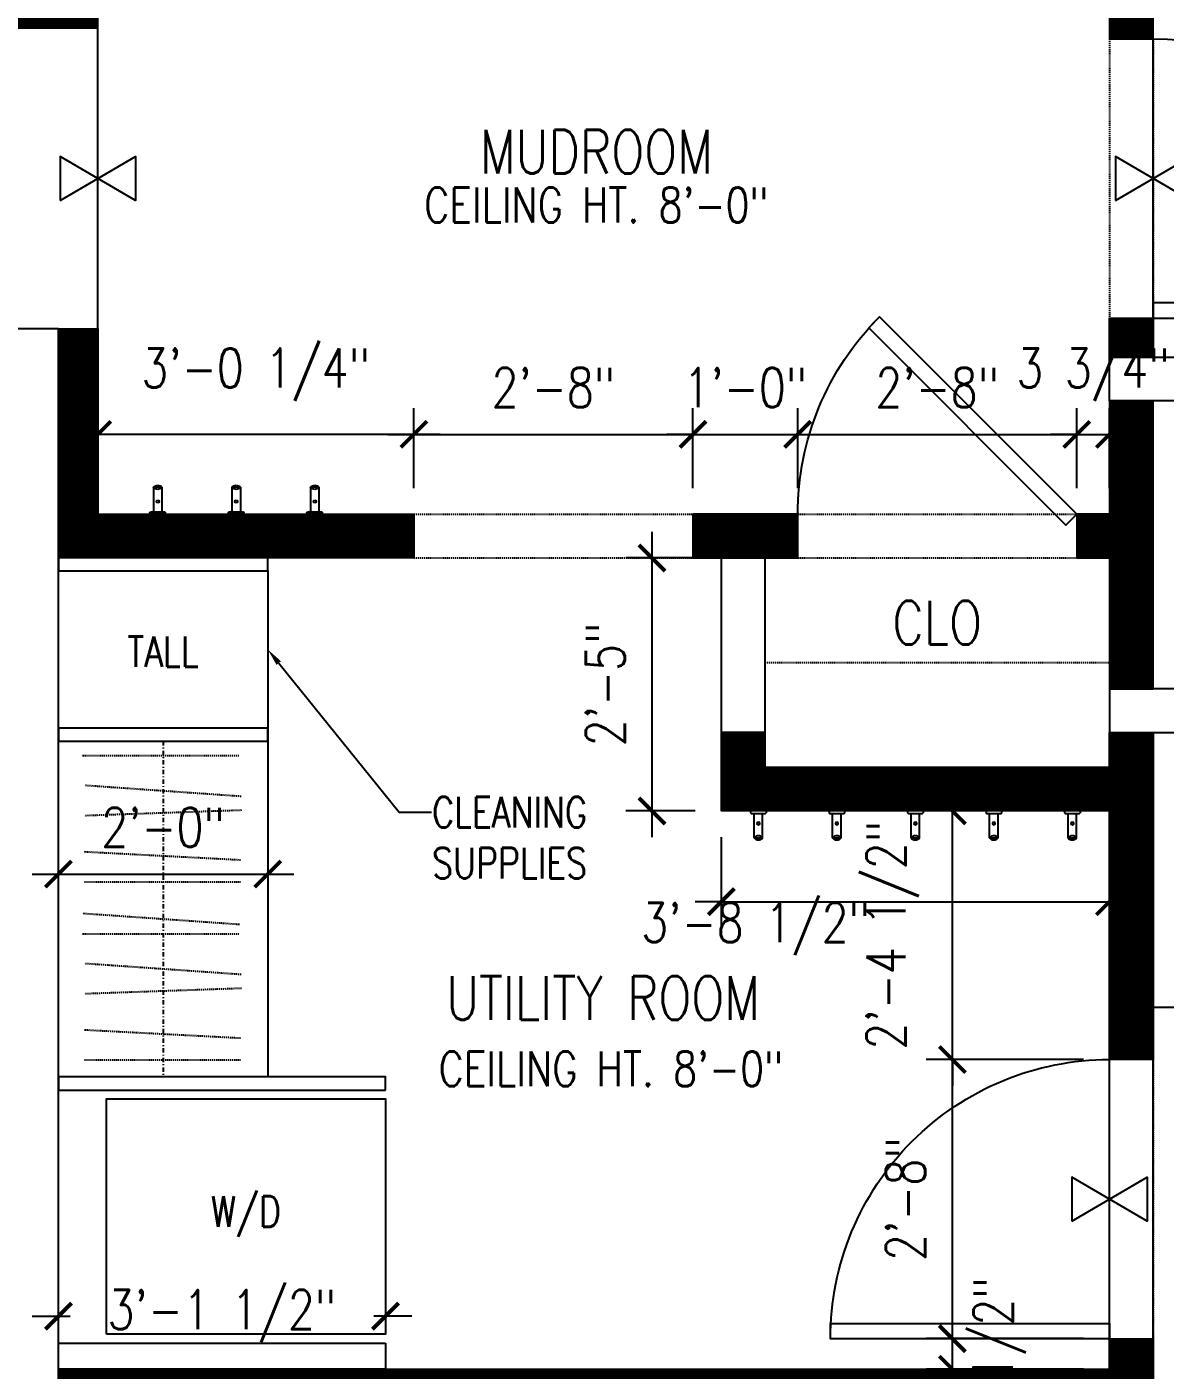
# Model space of a CAD drawing. Header units: inches. Extents: x -1 to 4116, y -71 to 1384.
# Drawn here: x 1164.7 to 1295.2, y 325 to 479 of the extents above; entities that cross this region are included whole.
import ezdxf
from ezdxf import colors
from ezdxf.entities.mleader import LeaderData, LeaderLine
from ezdxf.enums import TextEntityAlignment as Align
from ezdxf.math import Vec2, Vec3

# ---------------------------------------------------------------- set-up
doc = ezdxf.new("R2010")
doc.units = ezdxf.units.IN
doc.header["$MEASUREMENT"] = 0
doc.linetypes.add('DASHDOT', pattern=[1, 0.5, -0.25, 0, -0.25])
doc.linetypes.add('HIDDEN2', pattern=[0.1875, 0.125, -0.0625])
doc.layers.get('DEFPOINTS').update_dxf_attribs({"color": 92, "lineweight": 15})
for name, color, linetype in [('A-ANNO', 3, 'Continuous'), ('A-ANNO - NEW', 3, 'Continuous'), ('A-ANNO-CLNG-HT-NEW', 2, 'Continuous'), ('A-ANNO-ROOMTAG-NEW', 2, 'Continuous'), ('A-APPL-NEWW', 1, 'Continuous'), ('A-CASE-NEW', 2, 'Continuous'), ('A-CASE-OVER', 1, 'HIDDEN2'), ('A-CLNG-HEAD', 1, 'HIDDEN2'), ('A-DIM-CONS', 2, 'Continuous'), ('A-DOOR-NEW', 2, 'Continuous'), ('A-ELEV LIGHT', 1, 'Continuous'), ('A-FLOR-SILL', 8, 'Continuous'), ('A-WALL-EXIST', 4, 'Continuous'), ('A-WALL-HTCH-F', 252, 'Continuous'), ('A-WALL-NEW', 4, 'Continuous')]:
    doc.layers.add(name, color=color, linetype=linetype)
doc.styles.add('ccTXT', font='ROMANS.shx', dxfattribs={"width": 0.8})
doc.dimstyles.new('DIM48$0', dxfattribs={"dimscale": 48, "dimtxt": 0.09375, "dimasz": 0.0625, "dimexe": 0.0625, "dimexo": 0.0625, "dimgap": 0.0625, "dimtad": 0, "dimdec": 8, "dimrnd": 0.125, "dimzin": 3, "dimdsep": 46, "dimlunit": 4, "dimtxsty": 'ccTXT', "dimblk": 'ARCHTICK', "dimblk1": 'ARCHTICK', "dimblk2": 'ARCHTICK', "dimsah": 1, "dimcen": 0.09375, "dimdle": 0.0625, "dimclrd": 2, "dimclre": 1, "dimclrt": 256, "dimadec": 0, "dimazin": 0, "dimtfac": 0.6, "dimtdec": 4, "dimtix": 1, "dimtmove": 2, "dimatfit": 3, "dimldrblk": 'ARCHTICK', "dimfxl": 1, "dimtvp": 1, "dimfrac": 2, "dimtolj": 1, "dimtzin": 0, "dimarcsym": 0})

# ---------------------------------------------------------------- blocks, each defined once
blk = doc.blocks.new('*U57')
for p, q in [((-0.89, 0), (-0.89, -0.22)), ((0.89, 0), (-0.89, 0)), ((0.89, 0), (0.89, -0.22)), ((-0.83, -0.28), (0.83, -0.28)), ((-0.49, -3.08), (-0.49, -0.28)), ((0.49, -3.08), (0.49, -0.28)), ((0.47, -3.12), (-0.47, -3.12))]:
    blk.add_line(p, q)
for centre, radius, start, end in [((-0.82, -0.21), 0.0648, 184.88, 265.12), ((0, -1.46), 0.161, 90, 270), ((0, -1.46), 0.157, 90, 270), ((0, -1.46), 0.161, 270, 90), ((0, -1.46), 0.157, 270, 90), ((0.82, -0.21), 0.0648, 274.88, 355.12), ((-0.44, -3.07), 0.0474, 183.3942, 215.3621), ((-0.44, -3.09), 0.0394, 139.502, 220.498), ((0, -3.47), 0.62, 90, 139.502), ((0, -3.47), 0.62, 40.498, 90), ((0.44, -3.09), 0.0394, 319.502, 40.498), ((0.44, -3.07), 0.0474, 324.6379, 356.6058), ((0, -2.71), 0.62, 218.7563, 270), ((0, -2.71), 0.62, 270, 321.2437)]:
    blk.add_arc(centre, radius, start, end)
blk = doc.blocks.new('_ArchTick')
at = {"color": 0, "linetype": 'ByBlock', "const_width": 0.15}
blk.add_lwpolyline([(-0.5, -0.5), (0.5, 0.5)], dxfattribs=at)
blk = doc.blocks.new('*D72')
at = {"layer": 'A-DIM-CONS', "color": 2, "lineweight": -2, "transparency": 16777216}
blk.add_line((1165.31, 381.88), (1195.31, 381.88), dxfattribs=at)
at = {"layer": 'DEFPOINTS', "color": 0, "transparency": 16777216}
for p in [(1168.31, 381.88), (1192.31, 381.88), (1192.31, 381.88)]:
    blk.add_point(p, dxfattribs=at)
at = {"layer": 'A-DIM-CONS', "color": 2, "lineweight": -2, "transparency": 16777216, "xscale": 3, "yscale": 3, "zscale": 3, "rotation": 180}
blk.add_blockref('_ArchTick', (1168.31, 381.88), dxfattribs=at)
at = {"layer": 'A-DIM-CONS', "color": 2, "lineweight": -2, "transparency": 16777216, "xscale": 3, "yscale": 3, "zscale": 3}
blk.add_blockref('_ArchTick', (1192.31, 381.88), dxfattribs=at)
at = {"layer": 'A-DIM-CONS', "transparency": 16777216, "insert": (1180.31, 387.23), "char_height": 4.5, "attachment_point": 5, "style": 'ccTXT'}
blk.add_mtext('\\A1;2\'-0"', dxfattribs=at)
blk = doc.blocks.new('*D71')
at = {"layer": 'A-DIM-CONS', "color": 2, "lineweight": -2, "transparency": 16777216}
for p, q in [((1165.31, 331.2), (1169.66, 331.2)), ((1208.81, 331.2), (1204.46, 331.2))]:
    blk.add_line(p, q, dxfattribs=at)
at = {"layer": 'DEFPOINTS', "color": 0, "transparency": 16777216}
for p in [(1168.31, 331.2), (1168.31, 331.2), (1205.81, 331.2)]:
    blk.add_point(p, dxfattribs=at)
at = {"layer": 'A-DIM-CONS', "color": 2, "lineweight": -2, "transparency": 16777216, "xscale": 3, "yscale": 3, "zscale": 3, "rotation": 180}
blk.add_blockref('_ArchTick', (1168.31, 331.2), dxfattribs=at)
at = {"layer": 'A-DIM-CONS', "color": 2, "lineweight": -2, "transparency": 16777216, "xscale": 3, "yscale": 3, "zscale": 3}
blk.add_blockref('_ArchTick', (1205.81, 331.2), dxfattribs=at)
at = {"layer": 'A-DIM-CONS', "transparency": 16777216, "insert": (1187.06, 331.2), "char_height": 4.5, "attachment_point": 5, "style": 'ccTXT'}
blk.add_mtext('\\A1;3\'-1 1/2"', dxfattribs=at)
blk = doc.blocks.new('*U66')
at = {"linetype": 'ByBlock'}
blk.add_lwpolyline([(0, 0), (0, -32), (1.75, -32), (1.75, 0)], close=True, dxfattribs=at)
blk.add_arc((0, 0), 32, 270, 0, dxfattribs=at)
blk = doc.blocks.new('*U53')
at = {"layer": 'A-FLOR-SILL'}
blk.add_line((-16, 0), (16, 0), dxfattribs=at)
blk.add_lwpolyline([(-2.51, 4.32), (2.51, -4.32), (-2.51, -4.32), (2.51, 4.32)], close=True, dxfattribs=at)
blk = doc.blocks.new('*U65')
at = {"linetype": 'ByBlock'}
blk.add_lwpolyline([(0, 0), (-22.63, -22.63), (-23.86, -21.39), (-1.24, 1.24)], close=True, dxfattribs=at)
blk.add_arc((0, 0), 32, 180, 225, dxfattribs=at)
blk = doc.blocks.new('*U76')
at = {"linetype": 'ByBlock'}
blk.add_lwpolyline([(0, 0), (0, -32), (-1.75, -32), (-1.75, 0)], close=True, dxfattribs=at)
blk.add_arc((0, 0), 32, 180, 270, dxfattribs=at)
blk = doc.blocks.new('*U284')
at = {"layer": 'A-FLOR-SILL'}
blk.add_line((-17.25, 0), (17.25, 0), dxfattribs=at)
blk.add_lwpolyline([(-2.51, 4.32), (2.51, -4.32), (-2.51, -4.32), (2.51, 4.32)], close=True, dxfattribs=at)
blk = doc.blocks.new('*D1817')
at = {"layer": 'A-DIM-CONS', "color": 1, "lineweight": -2, "transparency": 16777216}
for p, q in [((1209.06, 426.12), (1209.06, 435.28)), ((1241.06, 426.12), (1241.06, 435.28))]:
    blk.add_line(p, q, dxfattribs=at)
at = {"layer": 'A-DIM-CONS', "color": 2, "lineweight": -2, "transparency": 16777216}
blk.add_line((1206.06, 432.28), (1244.06, 432.28), dxfattribs=at)
at = {"layer": 'DEFPOINTS', "color": 0, "transparency": 16777216}
for p in [(1241.06, 432.28), (1209.06, 423.12), (1241.06, 423.12)]:
    blk.add_point(p, dxfattribs=at)
at = {"layer": 'A-DIM-CONS', "color": 2, "lineweight": -2, "transparency": 16777216, "xscale": 3, "yscale": 3, "zscale": 3, "rotation": 180}
blk.add_blockref('_ArchTick', (1209.06, 432.28), dxfattribs=at)
at = {"layer": 'A-DIM-CONS', "color": 2, "lineweight": -2, "transparency": 16777216, "xscale": 3, "yscale": 3, "zscale": 3}
blk.add_blockref('_ArchTick', (1241.06, 432.28), dxfattribs=at)
at = {"layer": 'A-DIM-CONS', "transparency": 16777216, "insert": (1225.06, 437.64), "char_height": 4.5, "attachment_point": 5, "style": 'ccTXT'}
blk.add_mtext('\\A1;2\'-8"', dxfattribs=at)
blk = doc.blocks.new('*D1818')
at = {"layer": 'A-DIM-CONS', "color": 1, "lineweight": -2, "transparency": 16777216}
for p, q in [((1241.06, 426.12), (1241.06, 435.28)), ((1253.07, 426.12), (1253.07, 435.28))]:
    blk.add_line(p, q, dxfattribs=at)
at = {"layer": 'A-DIM-CONS', "color": 2, "lineweight": -2, "transparency": 16777216}
for p, q in [((1241.06, 432.28), (1238.06, 432.28)), ((1241.06, 432.28), (1253.07, 432.28)), ((1253.07, 432.28), (1256.07, 432.28))]:
    blk.add_line(p, q, dxfattribs=at)
at = {"layer": 'DEFPOINTS', "color": 0, "transparency": 16777216}
for p in [(1253.07, 432.28), (1241.06, 423.12), (1253.07, 423.12)]:
    blk.add_point(p, dxfattribs=at)
at = {"layer": 'A-DIM-CONS', "color": 2, "lineweight": -2, "transparency": 16777216, "xscale": 3, "yscale": 3, "zscale": 3}
blk.add_blockref('_ArchTick', (1241.06, 432.28), dxfattribs=at)
at = {"layer": 'A-DIM-CONS', "color": 2, "lineweight": -2, "transparency": 16777216, "xscale": 3, "yscale": 3, "zscale": 3, "rotation": 180}
blk.add_blockref('_ArchTick', (1253.07, 432.28), dxfattribs=at)
at = {"layer": 'A-DIM-CONS', "transparency": 16777216, "insert": (1247.07, 437.64), "char_height": 4.5, "attachment_point": 5, "style": 'ccTXT'}
blk.add_mtext('\\A1;1\'-0"', dxfattribs=at)
blk = doc.blocks.new('*D1819')
at = {"layer": 'A-DIM-CONS', "color": 1, "lineweight": -2, "transparency": 16777216}
for p, q in [((1253.07, 426.12), (1253.07, 435.28)), ((1285.07, 426.12), (1285.07, 435.28))]:
    blk.add_line(p, q, dxfattribs=at)
at = {"layer": 'A-DIM-CONS', "color": 2, "lineweight": -2, "transparency": 16777216}
blk.add_line((1250.07, 432.28), (1288.07, 432.28), dxfattribs=at)
at = {"layer": 'DEFPOINTS', "color": 0, "transparency": 16777216}
for p in [(1285.07, 432.28), (1253.07, 423.12), (1285.07, 423.12)]:
    blk.add_point(p, dxfattribs=at)
at = {"layer": 'A-DIM-CONS', "color": 2, "lineweight": -2, "transparency": 16777216, "xscale": 3, "yscale": 3, "zscale": 3, "rotation": 180}
blk.add_blockref('_ArchTick', (1253.07, 432.28), dxfattribs=at)
at = {"layer": 'A-DIM-CONS', "color": 2, "lineweight": -2, "transparency": 16777216, "xscale": 3, "yscale": 3, "zscale": 3}
blk.add_blockref('_ArchTick', (1285.07, 432.28), dxfattribs=at)
at = {"layer": 'A-DIM-CONS', "transparency": 16777216, "insert": (1269.07, 437.64), "char_height": 4.5, "attachment_point": 5, "style": 'ccTXT'}
blk.add_mtext('\\A1;2\'-8"', dxfattribs=at)
blk = doc.blocks.new('*D1820')
at = {"layer": 'A-DIM-CONS', "color": 1, "lineweight": -2, "transparency": 16777216}
for p, q in [((1285.07, 426.12), (1285.07, 435.28)), ((1288.82, 426.12), (1288.82, 435.28))]:
    blk.add_line(p, q, dxfattribs=at)
at = {"layer": 'A-DIM-CONS', "color": 2, "lineweight": -2, "transparency": 16777216}
for p, q in [((1285.07, 432.28), (1282.07, 432.28)), ((1285.07, 432.28), (1288.82, 432.28)), ((1288.82, 432.28), (1291.82, 432.28))]:
    blk.add_line(p, q, dxfattribs=at)
at = {"layer": 'DEFPOINTS', "color": 0, "transparency": 16777216}
for p in [(1288.82, 432.28), (1285.07, 423.12), (1288.82, 423.12)]:
    blk.add_point(p, dxfattribs=at)
at = {"layer": 'A-DIM-CONS', "color": 2, "lineweight": -2, "transparency": 16777216, "xscale": 3, "yscale": 3, "zscale": 3}
blk.add_blockref('_ArchTick', (1285.07, 432.28), dxfattribs=at)
at = {"layer": 'A-DIM-CONS', "color": 2, "lineweight": -2, "transparency": 16777216, "xscale": 3, "yscale": 3, "zscale": 3, "rotation": 180}
blk.add_blockref('_ArchTick', (1288.82, 432.28), dxfattribs=at)
at = {"layer": 'A-DIM-CONS', "transparency": 16777216, "insert": (1286.94, 439.14), "char_height": 4.5, "attachment_point": 5, "style": 'ccTXT'}
blk.add_mtext('\\A1;3 3/4"', dxfattribs=at)
blk = doc.blocks.new('*D1821')
at = {"layer": 'A-DIM-CONS', "color": 1, "lineweight": -2, "transparency": 16777216}
for p, q in [((1172.82, 426.12), (1172.82, 435.28)), ((1209.06, 426.12), (1209.06, 435.28))]:
    blk.add_line(p, q, dxfattribs=at)
at = {"layer": 'A-DIM-CONS', "color": 2, "lineweight": -2, "transparency": 16777216}
blk.add_line((1212.06, 432.28), (1169.82, 432.28), dxfattribs=at)
at = {"layer": 'DEFPOINTS', "color": 0, "transparency": 16777216}
for p in [(1172.82, 432.28), (1172.82, 423.12), (1209.06, 423.12)]:
    blk.add_point(p, dxfattribs=at)
at = {"layer": 'A-DIM-CONS', "color": 2, "lineweight": -2, "transparency": 16777216, "xscale": 3, "yscale": 3, "zscale": 3, "rotation": 180}
blk.add_blockref('_ArchTick', (1172.82, 432.28), dxfattribs=at)
at = {"layer": 'A-DIM-CONS', "color": 2, "lineweight": -2, "transparency": 16777216, "xscale": 3, "yscale": 3, "zscale": 3}
blk.add_blockref('_ArchTick', (1209.06, 432.28), dxfattribs=at)
at = {"layer": 'A-DIM-CONS', "transparency": 16777216, "insert": (1190.94, 439.14), "char_height": 4.5, "attachment_point": 5, "style": 'ccTXT'}
blk.add_mtext('\\A1;3\'-0 1/4"', dxfattribs=at)
blk = doc.blocks.new('*D1822')
at = {"layer": 'A-DIM-CONS', "color": 2, "lineweight": -2, "transparency": 16777216}
for p, q in [((1270.8, 328.62), (1270.8, 331.62)), ((1270.8, 325.12), (1270.8, 328.62)), ((1270.8, 325.12), (1270.8, 322.12))]:
    blk.add_line(p, q, dxfattribs=at)
at = {"layer": 'A-DIM-CONS', "color": 1, "lineweight": -2, "transparency": 16777216}
for p, q in [((1285.82, 328.62), (1267.8, 328.62)), ((1285.82, 325.12), (1267.8, 325.12))]:
    blk.add_line(p, q, dxfattribs=at)
at = {"layer": 'DEFPOINTS', "color": 0, "transparency": 16777216}
for p in [(1270.8, 328.62), (1288.82, 328.62), (1288.82, 325.12)]:
    blk.add_point(p, dxfattribs=at)
at = {"layer": 'A-DIM-CONS', "color": 2, "lineweight": -2, "transparency": 16777216, "xscale": 3, "yscale": 3, "zscale": 3}
for p, rotation in [((1270.8, 328.62), 270), ((1270.8, 325.12), 90)]:
    blk.add_blockref('_ArchTick', p, dxfattribs=dict(at, rotation=rotation))
at = {"layer": 'A-DIM-CONS', "transparency": 16777216, "insert": (1276.22, 326.87), "char_height": 4.5, "attachment_point": 5, "rotation": 90, "style": 'ccTXT'}
blk.add_mtext('\\A1;3 1/2"', dxfattribs=at)
blk = doc.blocks.new('*D1823')
at = {"layer": 'A-DIM-CONS', "color": 2, "lineweight": -2, "transparency": 16777216}
blk.add_line((1270.8, 325.62), (1270.8, 363.62), dxfattribs=at)
at = {"layer": 'A-DIM-CONS', "color": 1, "lineweight": -2, "transparency": 16777216}
for p, q in [((1285.82, 360.62), (1267.8, 360.62)), ((1285.82, 328.62), (1267.8, 328.62))]:
    blk.add_line(p, q, dxfattribs=at)
at = {"layer": 'DEFPOINTS', "color": 0, "transparency": 16777216}
for p in [(1270.8, 360.62), (1288.82, 360.62), (1288.82, 328.62)]:
    blk.add_point(p, dxfattribs=at)
at = {"layer": 'A-DIM-CONS', "color": 2, "lineweight": -2, "transparency": 16777216, "xscale": 3, "yscale": 3, "zscale": 3}
for p, rotation in [((1270.8, 360.62), 90), ((1270.8, 328.62), 270)]:
    blk.add_blockref('_ArchTick', p, dxfattribs=dict(at, rotation=rotation))
at = {"layer": 'A-DIM-CONS', "transparency": 16777216, "insert": (1265.44, 344.62), "char_height": 4.5, "attachment_point": 5, "rotation": 90, "style": 'ccTXT'}
blk.add_mtext('\\A1;2\'-8"', dxfattribs=at)
blk = doc.blocks.new('*D1824')
at = {"layer": 'A-DIM-CONS', "color": 2, "lineweight": -2, "transparency": 16777216}
for p, q in [((1270.8, 389.12), (1270.8, 392.12)), ((1270.8, 360.62), (1270.8, 389.12)), ((1270.8, 360.62), (1270.8, 357.62))]:
    blk.add_line(p, q, dxfattribs=at)
at = {"layer": 'A-DIM-CONS', "color": 1, "lineweight": -2, "transparency": 16777216}
for p, q in [((1285.82, 389.12), (1267.8, 389.12)), ((1285.82, 360.62), (1267.8, 360.62))]:
    blk.add_line(p, q, dxfattribs=at)
at = {"layer": 'DEFPOINTS', "color": 0, "transparency": 16777216}
for p in [(1270.8, 389.12), (1288.82, 389.12), (1288.82, 360.62)]:
    blk.add_point(p, dxfattribs=at)
at = {"layer": 'A-DIM-CONS', "color": 2, "lineweight": -2, "transparency": 16777216, "xscale": 3, "yscale": 3, "zscale": 3}
for p, rotation in [((1270.8, 389.12), 270), ((1270.8, 360.62), 90)]:
    blk.add_blockref('_ArchTick', p, dxfattribs=dict(at, rotation=rotation))
at = {"layer": 'A-DIM-CONS', "transparency": 16777216, "insert": (1263.94, 374.87), "char_height": 4.5, "attachment_point": 5, "rotation": 90, "style": 'ccTXT'}
blk.add_mtext('\\A1;2\'-4 1/2"', dxfattribs=at)
blk = doc.blocks.new('*D1825')
at = {"layer": 'A-DIM-CONS', "color": 2, "lineweight": -2, "transparency": 16777216}
blk.add_line((1236.36, 421.12), (1236.36, 386.12), dxfattribs=at)
at = {"layer": 'A-DIM-CONS', "color": 1, "lineweight": -2, "transparency": 16777216}
for p, q in [((1241.31, 418.12), (1233.36, 418.12)), ((1241.31, 389.12), (1233.36, 389.12))]:
    blk.add_line(p, q, dxfattribs=at)
at = {"layer": 'DEFPOINTS', "color": 0, "transparency": 16777216}
for p in [(1244.31, 418.12), (1236.36, 389.12), (1244.31, 389.12)]:
    blk.add_point(p, dxfattribs=at)
at = {"layer": 'A-DIM-CONS', "color": 2, "lineweight": -2, "transparency": 16777216, "xscale": 3, "yscale": 3, "zscale": 3}
for p, rotation in [((1236.36, 418.12), 90), ((1236.36, 389.12), 270)]:
    blk.add_blockref('_ArchTick', p, dxfattribs=dict(at, rotation=rotation))
at = {"layer": 'A-DIM-CONS', "transparency": 16777216, "insert": (1231.01, 403.62), "char_height": 4.5, "attachment_point": 5, "rotation": 90, "style": 'ccTXT'}
blk.add_mtext('\\A1;2\'-5"', dxfattribs=at)
blk = doc.blocks.new('*D1826')
at = {"layer": 'A-DIM-CONS', "color": 1, "lineweight": -2, "transparency": 16777216}
for p, q in [((1244.31, 386.12), (1244.31, 375.71)), ((1288.82, 386.12), (1288.82, 375.71))]:
    blk.add_line(p, q, dxfattribs=at)
at = {"layer": 'A-DIM-CONS', "color": 2, "lineweight": -2, "transparency": 16777216}
for p, q in [((1244.31, 378.71), (1241.31, 378.71)), ((1244.31, 378.71), (1288.82, 378.71)), ((1288.82, 378.71), (1291.82, 378.71))]:
    blk.add_line(p, q, dxfattribs=at)
at = {"layer": 'DEFPOINTS', "color": 0, "transparency": 16777216}
for p in [(1244.31, 389.12), (1288.82, 389.12), (1288.82, 378.71)]:
    blk.add_point(p, dxfattribs=at)
at = {"layer": 'A-DIM-CONS', "color": 2, "lineweight": -2, "transparency": 16777216, "xscale": 3, "yscale": 3, "zscale": 3}
blk.add_blockref('_ArchTick', (1244.31, 378.71), dxfattribs=at)
at = {"layer": 'A-DIM-CONS', "color": 2, "lineweight": -2, "transparency": 16777216, "xscale": 3, "yscale": 3, "zscale": 3, "rotation": 180}
blk.add_blockref('_ArchTick', (1288.82, 378.71), dxfattribs=at)
at = {"layer": 'A-DIM-CONS', "transparency": 16777216, "insert": (1248.25, 375.57), "char_height": 4.5, "attachment_point": 5, "style": 'ccTXT'}
blk.add_mtext('\\A1;3\'-8 1/2"', dxfattribs=at)

msp = doc.modelspace()

# ---------------------------------------------------------------- hatches: boundary and pattern name
at = {"layer": 'A-WALL-HTCH-F'}
h = msp.add_hatch(dxfattribs=at)
h.set_pattern_fill('ANSI31', color=256)
h.set_pattern_definition([(45, (344.39756, 69.81976), (-0.088388348, 0.088388348), [])])
h.paths.add_polyline_path([(868.06377117, 1221.86544828), (844.06377117, 1221.86544828), (844.06377117, 1197.86544828), (868.06377117, 1197.86544828)])
h.paths.add_polyline_path([(864.56377117, 1201.36544828), (847.56377117, 1201.36544828), (847.56377117, 1218.36544828), (864.56377117, 1218.36544828)], flags=16)
h.paths.add_polyline_path([(1028.06377117, 1221.86544828), (1004.06377117, 1221.86544828), (1004.06377117, 1197.86544828), (1028.06377117, 1197.86544828)])
h.paths.add_polyline_path([(1007.56377117, 1218.36544828), (1024.56377117, 1218.36544828), (1024.56377117, 1201.36544828), (1007.56377117, 1201.36544828)], flags=16)
h.paths.add_polyline_path([(1188.06377117, 1221.86544828), (1164.06377117, 1221.86544828), (1164.06377117, 1197.86544828), (1188.06377117, 1197.86544828)])
h.paths.add_polyline_path([(1167.56377117, 1218.36544828), (1184.56377117, 1218.36544828), (1184.56377117, 1201.36544828), (1167.56377117, 1201.36544828)], flags=16)
h.paths.add_polyline_path([(1044.06377117, 273.86544828), (1020.06377117, 273.86544828), (1020.06377117, 249.86544828), (1044.06377117, 249.86544828)])
h.paths.add_polyline_path([(1040.56377117, 253.36544828), (1023.56377117, 253.36544828), (1023.56377117, 270.36544828), (1040.56377117, 270.36544828)], flags=16)
h.paths.add_polyline_path([(1163.31377117, 273.86544828), (1152.06377117, 273.86544828), (1152.06377117, 249.86544828), (1163.31377117, 249.86544828), (1163.31377117, 253.36544828), (1155.56377117, 253.36544828), (1155.56377117, 270.36544828), (1163.31377117, 270.36544828)])
h.paths.add_polyline_path([(856.06377117, 326.11544828), (836.31377117, 326.11544828), (836.31377117, 350.07893897), (831.31377117, 350.07893897), (831.31377117, 321.11544828), (856.06377117, 321.11544828)])
h.paths.add_polyline_path([(908.06377117, 326.11544828), (904.06377117, 326.11544828), (904.06377117, 321.11544828), (908.06377117, 321.11544828)])
h.paths.add_polyline_path([(960.06377117, 326.11544828), (956.06377117, 326.11544828), (956.06377117, 321.11544828), (960.06377117, 321.11544828)])
h.paths.add_polyline_path([(836.31377117, 460.1519576), (831.31377117, 460.1519576), (831.31377117, 374.07893897), (836.31377117, 374.07893897)])
h.paths.add_polyline_path([(1212.56377117, 504.36544828), (1167.56377117, 504.36544828), (1167.56377117, 504.86544828), (1164.06377117, 504.86544828), (1164.06377117, 501.36544828), (1166.06377117, 501.36544828), (1166.06377117, 503.63852295), (1167.56377117, 503.63852295), (1167.56377117, 501.36544828), (1204.56377117, 501.36544828), (1204.56377117, 500.86544828), (1208.06377117, 500.86544828), (1208.06377117, 501.36544828), (1212.56377117, 501.36544828)], flags=17)
h.paths.add_polyline_path([(1212.56377117, 504.86544828), (1204.56377117, 504.86544828), (1186.06377117, 504.86544828), (1186.06377117, 504.36544828), (1212.56377117, 504.36544828)], flags=16)
edge = h.paths.add_edge_path(flags=17)
edge.add_line((1212.56488726, 505.11544828), (1186.06377117, 505.11544828))
edge.add_line((1186.06377117, 505.11544828), (1186.06377117, 504.86544828))
edge.add_line((1186.06377117, 504.86544828), (1204.56377117, 504.86544828))
edge.add_line((1204.56377117, 504.86544828), (1212.56377117, 504.86544828))
edge.add_arc((1240.56377117, 504.86544828), 28, 179.4884237428, 180, ccw=False)
h.paths.add_polyline_path([(1172.56377117, 681.86544828), (1167.56377117, 681.86544828), (1167.56377117, 704.36544828), (1172.56377117, 704.36544828)], flags=16)
h.paths.add_polyline_path([(1208.06377117, 500.86544828), (1204.56377117, 500.86544828), (1204.56377117, 500.11544828), (1208.06377117, 500.11544828)], flags=17)
h.paths.add_polyline_path([(1172.81377117, 495.86544828), (1172.06377117, 495.86544828), (1172.06377117, 486.86544828), (1172.81377117, 486.86544828)], flags=17)
h.paths.add_polyline_path([(1172.81377117, 500.11544828), (1204.56377117, 500.11544828), (1204.56377117, 500.86544828), (1172.06377117, 500.86544828), (1172.06377117, 495.86544828), (1172.81377117, 495.86544828)], flags=16)
h.paths.add_polyline_path([(1172.06377117, 486.86544828), (1167.56377117, 486.86544828), (1167.56377117, 478.86544828), (1172.06377117, 478.86544828)], flags=17)
h.paths.add_polyline_path([(1172.81377117, 486.86544828), (1172.06377117, 486.86544828), (1172.06377117, 482.86544828), (1172.81377117, 482.86544828)], flags=17)
h.paths.add_polyline_path([(1172.81377117, 482.86544828), (1172.06377117, 482.86544828), (1172.06377117, 478.86544828), (1172.81377117, 478.86544828)], flags=17)
h.paths.add_polyline_path([(1167.56377117, 501.36544828), (1166.06377117, 501.36544828), (1166.06377117, 478.86544828), (1167.56377117, 478.86544828)], flags=17)
h.paths.add_polyline_path([(1166.06377117, 486.86544828), (1164.06377117, 486.86544828), (1164.06377117, 478.86544828), (1166.06377117, 478.86544828)], flags=17)
h.paths.add_polyline_path([(1164.06377117, 504.36544828), (1163.31377117, 504.36544828), (1163.31377117, 478.86544828), (1164.06377117, 478.86544828)], flags=17)
h.paths.add_polyline_path([(1166.06377117, 495.86544828), (1164.06377117, 495.86544828), (1164.06377117, 486.86544828), (1166.06377117, 486.86544828)], flags=17)
h.paths.add_polyline_path([(1166.06377117, 501.36544828), (1164.06377117, 501.36544828), (1164.06377117, 495.86544828), (1166.06377117, 495.86544828)], flags=17)
h.paths.add_polyline_path([(1172.06377117, 500.86544828), (1204.56377117, 500.86544828), (1204.56377117, 501.36544828), (1167.56377117, 501.36544828), (1167.56377117, 495.86544828), (1172.06377117, 495.86544828)], flags=17)
h.paths.add_polyline_path([(1172.06377117, 495.86544828), (1167.56377117, 495.86544828), (1167.56377117, 486.86544828), (1172.06377117, 486.86544828)], flags=17)
h.paths.add_polyline_path([(1167.56377117, 503.63852295), (1166.06377117, 503.63852295), (1166.06377117, 501.36544828), (1167.56377117, 501.36544828)], flags=16)
h.paths.add_polyline_path([(1168.31377117, 554.11544828), (1190.31377117, 554.11544828), (1190.31377117, 580.36544828), (1185.31377117, 580.36544828), (1185.31377117, 559.11544828), (1163.31377117, 559.11544828), (1163.31377117, 506.36544828), (1164.06377117, 506.36544828), (1164.06377117, 504.86544828), (1175.06377117, 504.86544828), (1175.06377117, 505.11544828), (1168.31377117, 505.11544828)], flags=17)
h.paths.add_polyline_path([(1164.06377117, 504.86544828), (1164.06377117, 506.36544828), (1163.31377117, 506.36544828), (1163.31377117, 504.36544828), (1164.06377117, 504.36544828)], flags=17)
h.paths.add_polyline_path([(1175.06377117, 504.86544828), (1167.56377117, 504.86544828), (1167.56377117, 504.36544828), (1175.06377117, 504.36544828)], flags=16)
h.paths.add_polyline_path([(1186.06377117, 504.86544828), (1175.06377117, 504.86544828), (1175.06377117, 504.36544828), (1186.06377117, 504.36544828)], flags=16)
h.paths.add_polyline_path([(1186.06377117, 505.11544828), (1175.06377117, 505.11544828), (1175.06377117, 504.86544828), (1186.06377117, 504.86544828)], flags=16)
h.paths.add_polyline_path([(1168.31377117, 418.1169859), (1168.31377117, 444.36544828), (1172.81914228, 444.36544828), (1172.81914228, 423.11544828), (1209.06377117, 423.11544828), (1209.06377117, 418.1169859)])
h.paths.add_polyline_path([(1253.06914228, 423.1169859), (1241.06377117, 423.1169859), (1241.06377117, 418.11544828), (1253.06914228, 418.11544828)])
h.paths.add_polyline_path([(1244.31377117, 398.11544828), (1249.31377117, 398.11544828), (1249.31377117, 394.1169859), (1288.81377117, 394.1169859), (1288.81377117, 398.11544828), (1293.81913633, 398.11536314), (1293.82618755, 360.6163898), (1288.8191421, 360.6163898), (1288.8191421, 389.1169859), (1244.31377117, 389.1169859)])
h.paths.add_polyline_path([(1288.81914228, 436.11544828), (1288.81914228, 423.1169859), (1285.06914228, 423.1169859), (1285.06914228, 418.1169859), (1288.81377117, 418.1169859), (1288.81377117, 403.11544828), (1293.81914228, 403.11544816), (1293.81914109, 436.11544828)])
h.paths.add_polyline_path([(1288.81914228, 441.11544828), (1288.81914228, 445.61544828), (1293.81377117, 445.61544828), (1293.81377117, 441.11544828)])
h.paths.add_polyline_path([(1336.31377117, 441.11544828), (1368.31377117, 441.11544828), (1368.31377117, 436.11544828), (1365.81377117, 436.11544828), (1365.81377117, 398.11544828), (1357.31377117, 398.11544828), (1357.31377117, 403.11544828), (1360.81377117, 403.11544828), (1360.81377117, 436.11544828), (1336.31377117, 436.11544828)])
h.paths.add_polyline_path([(1168.31377099, 325.11792741), (1288.8191421, 325.11792741), (1288.8191421, 328.6163898), (1293.81795388, 328.61630476), (1293.81795388, 319.11792741), (1168.31377099, 319.11792741)])
h.paths.add_polyline_path([(1483.81377117, 460.36544828), (1488.81377117, 460.36544828), (1488.81377117, 470.61544828), (1483.81377117, 470.61544828)])
h.paths.add_polyline_path([(1483.81377117, 561.61544828), (1488.81377117, 561.61544828), (1488.81377117, 603.61544828), (1483.81377117, 603.61544828), (1483.81377117, 577.11544828), (1315.81377117, 577.11544828), (1315.81377117, 677.61544828), (1310.81377117, 677.61544828), (1310.81377117, 571.11544828), (1307.56377117, 571.11544828), (1307.56377117, 566.11544828), (1315.81377117, 566.11544828), (1315.81377117, 572.11544828), (1483.81377117, 572.11544828), (1483.81377117, 561.61544828), (1488.81377117, 561.61544828)])
h.paths.add_polyline_path([(1308.81377116, 682.61544828), (1308.81377116, 708.61544828), (1370.56377117, 708.61544828), (1370.56377117, 707.36544828), (1339.56377117, 707.36544828), (1339.56377117, 704.86544828), (1370.56377117, 704.86544828), (1370.56377117, 703.61544828), (1315.81377117, 703.61544828), (1315.81377117, 682.61544828), (1311.56377117, 682.61544828), (1311.56377117, 702.11544828), (1311.56377117, 682.61544828)])
h.paths.add_polyline_path([(1483.81377117, 734.36544828), (1483.81377117, 708.61544828), (1429.06377117, 708.61544828), (1429.06377117, 707.36544828), (1459.31377117, 707.36544828), (1459.31377117, 704.86544828), (1429.06377117, 704.86544828), (1429.06377117, 703.61544828), (1483.81377117, 703.61544828), (1483.81377117, 681.86544828), (1488.81377117, 681.86544828), (1488.81377117, 734.36544828)])
h.paths.add_polyline_path([(1483.81377117, 830.36544828), (1483.81377117, 782.36544828), (1488.81377117, 782.36544828), (1488.81377117, 811.61544828), (1506.81377117, 811.61544828), (1506.81377117, 897.11544828), (1488.81377117, 897.11544828), (1488.81377117, 926.36544828), (1483.81377117, 926.36544828), (1483.81377117, 878.36544828), (1488.06377117, 878.36544828), (1488.06377117, 892.86544828), (1502.56377117, 892.86544828), (1502.56377117, 815.86544828), (1488.06377117, 815.86544828), (1488.06377117, 830.36544828)])
h.paths.add_polyline_path([(1398.06377117, 1001.61544828), (1398.06377117, 1006.61544828), (1488.81377117, 1006.61544828), (1488.81377117, 974.36544828), (1483.81377117, 974.36544828), (1483.81377117, 1001.61544828), (1414.06377117, 1001.61544828)])
h.paths.add_polyline_path([(1172.06377117, 1006.61544828), (1254.06377117, 1006.61544828), (1254.06377117, 1001.61544828), (1172.06377117, 1001.61544828)])
h.paths.add_polyline_path([(1012.06377117, 1006.61544828), (1028.06377117, 1006.61544828), (1028.06377117, 1001.61544828), (1012.06377117, 1001.61544828)])
h.paths.add_polyline_path([(868.06377117, 1006.61544828), (868.06377117, 1001.61544828), (836.31377117, 1001.61544828), (836.31377117, 915.86544828), (831.31377117, 915.86544828), (831.31377117, 1006.61544828)])
h.paths.add_polyline_path([(831.31377117, 879.86544828), (836.31377117, 879.86544828), (836.31377117, 804.36544828), (831.31377117, 804.36544828)])
h.paths.add_polyline_path([(831.31377117, 768.36544828), (831.31377117, 671.36544828), (836.31377117, 671.36544828), (836.31377117, 677.61544828), (867.56377117, 677.61544828), (867.56377117, 678.86544828), (835.31377117, 678.86544828), (835.31377117, 681.36544828), (867.56377117, 681.36544828), (867.56377117, 682.61544828), (836.31377117, 682.61544828), (836.31377117, 768.36544828)])
h.paths.add_polyline_path([(899.56377117, 682.61544828), (976.06377117, 682.61544828), (976.06377117, 677.61544828), (976.31377117, 677.61544828), (976.31377117, 647.36544828), (971.31377117, 647.36544828), (971.31377117, 677.61544828), (899.56377117, 677.61544828)])
h.paths.add_polyline_path([(1027.81377117, 508.11544828), (1027.81377117, 443.11544828), (1032.81377117, 443.11544828), (1032.81377117, 669.11544828), (1038.81377117, 669.11544828), (1038.81377117, 677.61544828), (1034.56377117, 677.61544828), (1034.56377117, 673.36544828), (1032.06377117, 673.36544828), (1032.06377117, 677.61544828), (1027.81377117, 677.61544828), (1027.81377117, 577.11544828), (976.31377117, 577.11544828), (976.31377117, 605.36544828), (971.31377117, 605.36544828), (971.31377117, 577.11544828), (836.31377117, 577.11544828), (836.31377117, 639.36544828), (831.31377117, 639.36544828), (831.31377117, 560.61544828), (836.31377117, 560.61544828), (836.31377117, 572.11544828), (911.31377117, 572.11544828), (911.31377117, 544.11544828), (912.56377117, 544.11544828), (912.56377117, 573.11544828), (915.06377117, 573.11544828), (915.06377117, 544.11544828), (916.31377117, 544.11544828), (916.31377117, 572.11544828), (958.31377117, 572.11544828), (958.31377117, 513.11544828), (955.06377117, 513.11544828), (955.06377117, 508.11544828), (966.56377117, 508.11544828), (966.56377117, 513.11544828), (963.31377117, 513.11544828), (963.31377117, 572.11544828), (1027.81377117, 572.11544828), (1027.81377117, 513.11544828), (996.56377117, 513.11544828), (996.56377117, 508.11544828)])
h.paths.add_polyline_path([(916.31377117, 513.11544828), (925.06377117, 513.11544828), (925.06377117, 508.11544828), (836.31377117, 508.11544828), (836.31377117, 484.1519576), (831.31377117, 484.1519576), (831.31377117, 524.61544828), (836.31377117, 524.61544828), (836.31377117, 513.11544828), (911.31377117, 513.11544828), (911.31377117, 516.11544828), (916.31377117, 516.11544828)], flags=17)
h.paths.add_polyline_path([(1027.81377117, 326.11544828), (1027.81377117, 345.86544828), (1032.81377117, 345.86544828), (1032.81377117, 350.11544828), (1074.06377117, 350.11544828), (1074.06377117, 345.11544828), (1032.81377117, 345.11544828), (1032.81377117, 321.11544828), (1008.06377117, 321.11544828), (1008.06377117, 326.11544828)])
h.paths.add_polyline_path([(1122.06377117, 350.11544828), (1163.31377117, 350.11544828), (1163.31377117, 345.11544828), (1122.06377117, 345.11544828)])
h.paths.add_polyline_path([(1032.81377117, 682.61544828), (1032.81377117, 708.61544828), (1019.31377117, 708.61544828), (1019.31377117, 682.61544828), (1023.56377117, 682.61544828), (1023.56377117, 703.61544828), (1028.56377117, 703.61544828), (1028.56377117, 682.61544828)])
h.paths.add_polyline_path([(1027.81377119, 383.11544828), (1032.81377117, 383.11544828), (1032.81377117, 353.36544828), (1027.81377119, 353.36544828)])
h.paths.add_polyline_path([(1164.06377117, 673.36544828), (1161.56377117, 673.36544828), (1161.56377117, 678.36544828), (1164.06377117, 678.36544828)], flags=16)
edge = h.paths.add_edge_path()
edge.add_line((1293.81377117, 505.11544828), (1272.81377117, 505.11544828))
edge.add_line((1272.81377117, 505.11544828), (1272.81377117, 511.61544828))
edge.add_line((1272.81377117, 511.61544828), (1267.81377117, 511.61544828))
edge.add_line((1267.81377117, 511.61544828), (1267.81377117, 505.11544828))
edge.add_line((1267.81377117, 505.11544828), (1244.31377117, 505.11544828))
edge.add_line((1244.31377117, 505.11544828), (1244.31377117, 566.11544828))
edge.add_line((1244.31377117, 566.11544828), (1267.81377117, 566.11544828))
edge.add_line((1267.81377117, 566.11544828), (1267.81377117, 559.61544828))
edge.add_line((1267.81377117, 559.61544828), (1272.81377117, 559.61544828))
edge.add_line((1272.81377117, 559.61544828), (1272.81377117, 566.11544828))
edge.add_line((1272.81377117, 566.11544828), (1277.56377117, 566.11544828))
edge.add_line((1277.56377117, 566.11544828), (1277.56377117, 571.11544828))
edge.add_line((1277.56377117, 571.11544828), (1244.31377117, 571.11544828))
edge.add_line((1244.31377117, 571.11544828), (1244.31377117, 677.61544828))
edge.add_line((1244.31377117, 677.61544828), (1243.06377117, 677.61544828))
edge.add_line((1243.06377117, 677.61544828), (1243.06377117, 682.61544828))
edge.add_line((1243.06377117, 682.61544828), (1176.81377117, 682.61544828))
edge.add_line((1176.81377117, 682.61544828), (1176.81377117, 708.61544828))
edge.add_line((1176.81377117, 708.61544828), (1163.31377117, 708.61544828))
edge.add_line((1163.31377117, 708.61544828), (1163.31377117, 682.61544828))
edge.add_line((1163.31377117, 682.61544828), (1157.31377117, 682.61544828))
edge.add_line((1157.31377117, 682.61544828), (1157.31377117, 669.11544828))
edge.add_line((1157.31377117, 669.11544828), (1163.31377117, 669.11544828))
edge.add_line((1163.31377117, 669.11544828), (1163.31377117, 665.86544828))
edge.add_line((1163.31377117, 665.86544828), (1168.31377117, 665.86544828))
edge.add_line((1168.31377117, 665.86544828), (1168.31377117, 677.61544828))
edge.add_line((1168.31377117, 677.61544828), (1239.31377117, 677.61544828))
edge.add_line((1239.31377117, 677.61544828), (1239.31377117, 618.61544828))
edge.add_line((1239.31377117, 618.61544828), (1190.31377117, 618.61544828))
edge.add_line((1190.31377117, 618.61544828), (1190.31377117, 628.61544828))
edge.add_line((1190.31377117, 628.61544828), (1168.31377117, 628.61544828))
edge.add_line((1168.31377117, 628.61544828), (1168.31377117, 635.86544828))
edge.add_line((1168.31377117, 635.86544828), (1163.31377117, 635.86544828))
edge.add_line((1163.31377117, 635.86544828), (1163.31377117, 623.61544828))
edge.add_line((1163.31377117, 623.61544828), (1185.31377117, 623.61544828))
edge.add_line((1185.31377117, 623.61544828), (1185.31377117, 610.36544828))
edge.add_line((1185.31377117, 610.36544828), (1190.31377117, 610.36544828))
edge.add_line((1190.31377117, 610.36544828), (1190.31377117, 613.61544828))
edge.add_line((1190.31377117, 613.61544828), (1239.31377117, 613.61544828))
edge.add_line((1239.31377117, 613.61544828), (1239.31377117, 505.11544828))
edge.add_line((1239.31377117, 505.11544828), (1212.56488726, 505.11544828))
edge.add_arc((1240.56377117, 504.86544828), 28.00000001, 179.4884237429, 179.9999999999)
edge.add_line((1212.56377117, 504.86544828), (1212.56377117, 501.36544828))
edge.add_line((1212.56377117, 501.36544828), (1208.06377117, 501.36544828))
edge.add_line((1208.06377117, 501.36544828), (1208.06377117, 500.11544828))
edge.add_line((1208.06377117, 500.11544828), (1288.81377117, 500.11544828))
edge.add_line((1288.81377117, 500.11544828), (1288.81377117, 477.61544828))
edge.add_line((1288.81377117, 477.61544828), (1293.81377117, 477.61544828))
edge.add_line((1293.81377117, 477.61544828), (1293.81377117, 505.11544828))

# ---------------------------------------------------------------- linework, layer by layer
at = {"color": 3, "elevation": 0.27330226}
msp.add_lwpolyline([(1293.81913487, 366.6163898), (1305.81913487, 366.6163898), (1305.81913487, 322.62386298), (1293.81913487, 322.62386298)], close=True, dxfattribs=at)
at = {"layer": 'A-APPL-NEWW', "elevation": 0.27330226}
msp.add_lwpolyline([(1173.81377117, 329.1169859), (1173.81377117, 356.1169859), (1205.81377117, 356.1169859), (1205.81377117, 329.1169859)], close=True, dxfattribs=at)
at = {"layer": 'A-CASE-NEW', "elevation": 0.27330226}
for points in [[(1192.31377117, 416.6169859), (1192.31377117, 418.1169859), (1168.31377117, 418.1169859), (1168.31377117, 416.6169859)], [(1192.31377117, 398.6169859), (1168.31377117, 398.6169859), (1168.31377117, 416.6169859), (1192.31377117, 416.6169859)], [(1192.31377117, 397.1169859), (1192.31377117, 398.6169859), (1168.31377117, 398.6169859), (1168.31377117, 397.1169859)], [(1205.81377117, 357.1169859), (1205.81377117, 358.6169859), (1168.31377117, 358.6169859), (1168.31377117, 357.1169859)], [(1205.81377117, 328.1169859), (1205.81377117, 325.1169859), (1168.31377117, 325.1169859), (1168.31377117, 328.1169859)]]:
    msp.add_lwpolyline(points, close=True, dxfattribs=at)
msp.add_lwpolyline([(1192.31377117, 401.6169859), (1192.31377117, 358.6169859), (1192.31377117, 358.6169859)], dxfattribs=at)
at = {"layer": 'A-CASE-OVER'}
for p, q in [((1249.30840005, 406.11621709, 0.27330226), (1288.81377117, 406.11621709, 0.27330226)), ((1188.98382234, 395.4103895, 0.27330226), (1170.98382234, 395.4103895, 0.27330226)), ((1189.26937884, 390.77264419, 0.27330226), (1171.31322593, 392.02826072, 0.27330226)), ((1189.29815402, 389.18557154, 0.27330226), (1171.30911913, 388.55738059, 0.27330226)), ((1189.19017797, 383.47088368, 0.27330226), (1171.21484635, 384.41293089, 0.27330226)), ((1189.20251216, 380.94190729, 0.27330226), (1171.20251216, 380.94190729, 0.27330226)), ((1189.05068902, 376.08876687, 0.27330226), (1171.09453611, 377.3443834, 0.27330226)), ((1188.98382234, 374.9931153, 0.27330226), (1170.98382234, 374.9931153, 0.27330226)), ((1189.26937884, 370.35536999, 0.27330226), (1171.31322593, 371.61098651, 0.27330226)), ((1189.29815402, 368.76829733, 0.27330226), (1171.30911913, 368.14010639, 0.27330226)), ((1189.19017797, 363.05360947, 0.27330226), (1171.21484635, 363.99565669, 0.27330226)), ((1189.20251216, 360.52463308, 0.27330226), (1171.20251216, 360.52463308, 0.27330226))]:
    msp.add_line(p, q, dxfattribs=at)
at = {"layer": 'A-CASE-OVER', "linetype": 'DASHDOT'}
msp.add_line((1180.31377117, 397.1169859, 0.27330226), (1180.31377117, 358.6169859, 0.27330226), dxfattribs=at)
at = {"layer": 'A-CLNG-HEAD'}
for p, q in [((1172.81914228, 444.36544828, 0.27330226), (1172.81365181, 478.86544828, 0.27330226)), ((1288.81377117, 477.61544828, 0.27330226), (1288.81914228, 445.61544828, 0.27330226)), ((1293.81377117, 477.61544828, 0.27330226), (1293.80840005, 445.61544828, 0.27330226)), ((1209.06377117, 423.11544828, 0.27330226), (1241.06377117, 423.11544828, 0.27330226)), ((1253.06914228, 423.1169859, 0.27330226), (1285.06914228, 423.11544828, 0.27330226)), ((1209.06377117, 418.11544828, 0.27330226), (1241.06377117, 418.11544828, 0.27330226)), ((1253.06914228, 418.11544828, 0.27330226), (1285.06914228, 418.1169859, 0.27330226)), ((1288.8191421, 328.6163898, 0.27330226), (1288.8191421, 360.6163898, 0.27330226)), ((1293.82618755, 360.6163898, 0.27330226), (1293.82564319, 328.61630463, 0.27330226))]:
    msp.add_line(p, q, dxfattribs=at)
at = {"layer": 'A-WALL-EXIST', "elevation": 0.27330226}
for points in [[(1168.31377117, 444.36544828), (1163.31377117, 444.36544828), (1163.31377117, 153.11544828), (1182.06377117, 153.11544828), (1182.06377117, 158.11544828), (1168.31377117, 158.11544828), (1168.31377117, 444.36544828), (1168.31377117, 444.36544828), (1168.31377117, 444.36544828), (1168.31377117, 444.36544828)], [(1288.81914228, 441.11544828), (1336.31377117, 441.11544828), (1336.31377117, 436.11544828), (1288.81914228, 436.11544828)], [(1244.31377117, 418.11544828), (1249.31377117, 418.11544828), (1249.31377117, 398.11544828), (1244.31377117, 398.11544828)], [(1297.31377117, 403.11544828), (1288.81377117, 403.11544828), (1288.81377117, 398.11544828), (1297.31377117, 398.11544828)]]:
    msp.add_lwpolyline(points, close=True, dxfattribs=at)
at = {"layer": 'A-WALL-NEW', "elevation": 0.27330226}
for points in [[(1288.81377117, 500.11544828), (1288.81377117, 477.61544828), (1293.81377117, 477.61544828), (1293.81377117, 505.11544828)], [(1163.31377117, 478.86544828), (1172.81377117, 478.86544828), (1172.81377117, 500.11544828)], [(1288.81914228, 441.11544828), (1288.81914228, 445.61544828), (1293.81377117, 445.61544828), (1293.81377117, 441.11544828), (1288.81914228, 441.11544828)], [(1288.81914228, 436.11544828), (1288.81914228, 423.1169859), (1285.06914228, 423.1169859), (1285.06914228, 418.1169859), (1288.81377117, 418.1169859), (1288.81377117, 403.11544828), (1293.81914228, 403.11544816), (1293.81914109, 436.11544828), (1288.81914228, 436.11544828)], [(1244.31377117, 398.11544828), (1249.31377117, 398.11544828), (1249.31377117, 394.1169859), (1288.81377117, 394.1169859), (1288.81377117, 398.11544828), (1293.81913633, 398.11536314), (1293.82618755, 360.6163898), (1288.8191421, 360.6163898), (1288.8191421, 389.1169859), (1244.31377117, 389.1169859), (1244.31377117, 398.11544828)], [(1168.31377099, 325.11792741), (1288.8191421, 325.11792741), (1288.8191421, 328.6163898), (1293.81795388, 328.61630476), (1293.81795388, 319.11792741), (1168.31377099, 319.11792741), (1168.31377099, 325.11792741)]]:
    msp.add_lwpolyline(points, dxfattribs=at)
for points in [[(1168.31377117, 418.1169859), (1168.31377117, 444.36544828), (1172.81914228, 444.36544828), (1172.81914228, 423.11544828), (1209.06377117, 423.11544828), (1209.06377117, 418.1169859)], [(1253.06914228, 423.1169859), (1241.06377117, 423.1169859), (1241.06377117, 418.11544828), (1253.06914228, 418.11544828)]]:
    msp.add_lwpolyline(points, close=True, dxfattribs=at)

# ---------------------------------------------------------------- block references
at = {"layer": 'A-DOOR-NEW', "xscale": -1}
for name, p, rotation in [('*U76', (1293.81377117, 445.61544828, 0.27330226), 90), ('*U65', (1285.06914228, 423.1169859, 0.27330226), 180), ('*U66', (1288.8191421, 328.6163898, 0.27330226), 270)]:
    msp.add_blockref(name, p, dxfattribs=dict(at, rotation=rotation))
at = {"layer": 'A-ELEV LIGHT', "xscale": -1, "rotation": 180}
for p in [(1179.68877117, 423.11544828, 0.27330226), (1188.68877117, 423.11544828, 0.27330226), (1197.68877117, 423.11544828, 0.27330226)]:
    msp.add_blockref('*U57', p, dxfattribs=at)
at = {"layer": 'A-ELEV LIGHT'}
for p in [(1248.55840005, 389.1169859, 0.27330226), (1257.55840005, 389.1169859, 0.27330226), (1266.55840005, 389.1169859, 0.27330226), (1275.55840005, 389.1169859, 0.27330226), (1284.55840005, 389.1169859, 0.27330226)]:
    msp.add_blockref('*U57', p, dxfattribs=at)
at = {"layer": 'A-FLOR-SILL', "rotation": 90}
for name, p in [('*U284', (1172.81639704, 461.61544828, 0.27330226)), ('*U53', (1293.81108561, 461.61544828, 0.27330226)), ('*U53', (1288.8191421, 344.6163898, 0.27330226))]:
    msp.add_blockref(name, p, dxfattribs=at)

# ---------------------------------------------------------------- texts
at = {"layer": 'A-ANNO', "char_height": 3.5, "attachment_point": 5, "style": 'ccTXT'}
for s, insert in [('TALL', (1180.31377117, 407.3669859, 0.27330226)), ('W/D', (1189.81377117, 342.6169859, 0.27330226))]:
    msp.add_mtext_dynamic_manual_height_columns(s, width=18.0362940567, gutter_width=30, heights=[0], dxfattribs=dict(at, insert=insert))
at = {"layer": 'A-ANNO-CLNG-HT-NEW', "style": 'ccTXT', "width": 0.8}
msp.add_text('CEILING HT. 8\'-0"', height=4, dxfattribs=at).set_placement((1229.98757235, 458.55900829, 0.27330226), align=Align.MIDDLE_CENTER)
msp.add_text('CEILING HT. 8\'-0"', height=4, dxfattribs=at).set_placement((1231.65109645, 361.55046374, 0.27330226), align=Align.TOP_CENTER)
at = {"layer": 'A-ANNO-ROOMTAG-NEW', "char_height": 5, "width": 59.6256749842, "attachment_point": 5, "style": 'ccTXT'}
for s, insert in [('MUDROOM', (1229.98757235, 464.67188827, 0.27330226)), ('CLO', (1269.06108561, 410.68090453, 0.27330226)), ('UTILITY ROOM', (1230.76067278, 367.66334372, 0.27330226))]:
    msp.add_mtext(s, dxfattribs=dict(at, insert=insert))

# ---------------------------------------------------------------- dimensions: what is measured, and where the dimension line sits
at = {"layer": 'A-DIM-CONS'}
for base, p1, p2, picture, middle in [((1172.8191422794, 432.2781886438, 0.2733022636), (1209.0637711654, 423.1154482844, 0.2733022636), (1172.8191422794, 423.1154482844, 0.2733022636), '*D1821', (1190.9414567224, 439.1353315009, 0.2733022636)), ((1288.81914228, 432.27818864, 0.27330226), (1285.06914228, 423.1169859, 0.27330226), (1288.81914228, 423.1169859, 0.27330226), '*D1820', (1286.94414228, 439.1353315, 0.27330226)), ((1241.0637711654, 432.2781886438, 0.2733022636), (1209.0637711654, 423.1154482844, 0.2733022636), (1241.0637711654, 423.1169858953, 0.2733022636), '*D1817', (1225.0637711654, 437.6353315009, 0.2733022636)), ((1253.0691422794, 432.2781886438, 0.2733022636), (1241.0637711654, 423.1154482844, 0.2733022636), (1253.0691422794, 423.1154482844, 0.2733022636), '*D1818', (1247.0664567224, 437.6353315009, 0.2733022636)), ((1285.0691422794, 432.2781886438, 0.2733022636), (1253.0691422794, 423.1169858953, 0.2733022636), (1285.0691422794, 423.1169858953, 0.2733022636), '*D1819', (1269.0691422794, 437.6353315009, 0.2733022636)), ((1192.3137711654, 381.8765653168, 0.2733022636), (1168.3137711654, 381.8765653168, 0.2733022636), (1192.3137711654, 381.8765653168, 0.2733022636), '*D72', (1180.3137711654, 387.233708174, 0.2733022636))]:
    dim = msp.add_linear_dim(base=base, p1=p1, p2=p2, dimstyle='DIM48$0', dxfattribs=at)
    dim.commit()
    dim.dimension.update_dxf_attribs({"geometry": picture, "text_midpoint": middle})
for base, p1, p2, picture, middle in [((1236.3649725092, 389.1169858953, 0.2733022636), (1244.3137711654, 418.1154482844, 0.2733022636), (1244.3137711654, 389.1169858953, 0.2733022636), '*D1825', (1231.0078296521, 403.6162170898, 0.2733022636)), ((1270.7979028303, 389.1169858953, 0.2733022636), (1288.819142102, 360.6163897973, 0.2733022636), (1288.819142102, 389.1169858953, 0.2733022636), '*D1824', (1263.9407599732, 374.8666878463, 0.2733022636)), ((1270.7979028303, 360.6163897973, 0.2733022636), (1288.819201615, 328.6163897963, 0.2733022636), (1288.819142102, 360.6163897973, 0.2733022636), '*D1823', (1265.4407599732, 344.6163897968, 0.2733022636))]:
    dim = msp.add_linear_dim(base=base, p1=p1, p2=p2, angle=90, dimstyle='DIM48$0', dxfattribs=at)
    dim.commit()
    dim.dimension.update_dxf_attribs({"geometry": picture, "text_midpoint": middle})
for base, p1, p2, picture, middle in [((1288.819142102, 378.7107344219, 0.2733022636), (1244.3137711654, 389.1169858953, 0.2733022636), (1288.819142102, 389.1169858953, 0.2733022636), '*D1826', (1248.2474713735, 375.5713126194, 0.2733022636)), ((1168.3137711654, 331.2019330707, 0.2733022636), (1205.8137711654, 331.2019330707, 0.2733022636), (1168.3137711654, 331.2019330707, 0.2733022636), '*D71', (1187.0637711654, 331.2019330707, 0.2733022636))]:
    dim = msp.add_linear_dim(base=base, p1=p1, p2=p2, dimstyle='DIM48$0', dxfattribs=at)
    dim.commit()
    dim.dimension.update_dxf_attribs({"geometry": picture, "text_midpoint": middle, "dimtype": 160})
dim = msp.add_linear_dim(base=(1270.7979028303, 328.6163897963, 0.2733022636), p1=(1288.819142102, 325.1179274141, 0.2733022636), p2=(1288.819201615, 328.6163897963, 0.2733022636), angle=90, dimstyle='DIM48$0', dxfattribs=at)
dim.commit()
dim.dimension.update_dxf_attribs({"geometry": '*D1822', "text_midpoint": (1276.2217008471, 326.8671586052, 0.2733022636), "dimtype": 160})

# ---------------------------------------------------------------- leaders
at = {"layer": 'A-ANNO - NEW'}
ml = msp.add_multileader_mtext('Standard', dxfattribs=at)
ml.set_content('CLEANING SUPPLIES', color=256, style='ccTXT')
ml.set_leader_properties()
ml.build(insert=Vec2(0, 0))
ml.multileader.update_dxf_attribs({"dogleg_length": 3.68852815, "arrow_head_size": 2})
ctx = ml.context
ctx.base_point, ctx.char_height, ctx.arrow_head_size, ctx.landing_gap_size, ctx.plane_origin = Vec3(1211.07202837, 388.9659725, 0.27330226), 3.5, 2, 0.09, Vec3(1192.31377117, 407.6169859, 0.27330226)
notes = []
notes.append((ctx, [(0, (1, 1, 0), (1207.38350022, 388.9659725, 0.27330226), (1, 0), 3.68852815, [(0, [(1192.31377117, 407.6169859, 0.27330226)], 0, [])])]))
ctx.mtext.insert, ctx.mtext.width, ctx.mtext.flow_direction = Vec3(1211.16202837, 390.7159725, 0.27330226), 29.4936147363, 5
for ctx, leaders in notes:
    for number, flags, end, landing, length, lines in leaders:
        leader = LeaderData()
        leader.index, (leader.has_last_leader_line, leader.has_dogleg_vector, leader.attachment_direction) = number, flags
        leader.last_leader_point, leader.dogleg_vector, leader.dogleg_length = Vec3(end), Vec3(landing), length
        for number, points, colour, breaks in lines:
            line = LeaderLine()
            line.index, line.vertices, line.color, line.breaks = number, Vec3.list(points), colors.encode_raw_color(colour), breaks
            leader.lines.append(line)
        ctx.leaders.append(leader)

doc.saveas('drawing.dxf')
